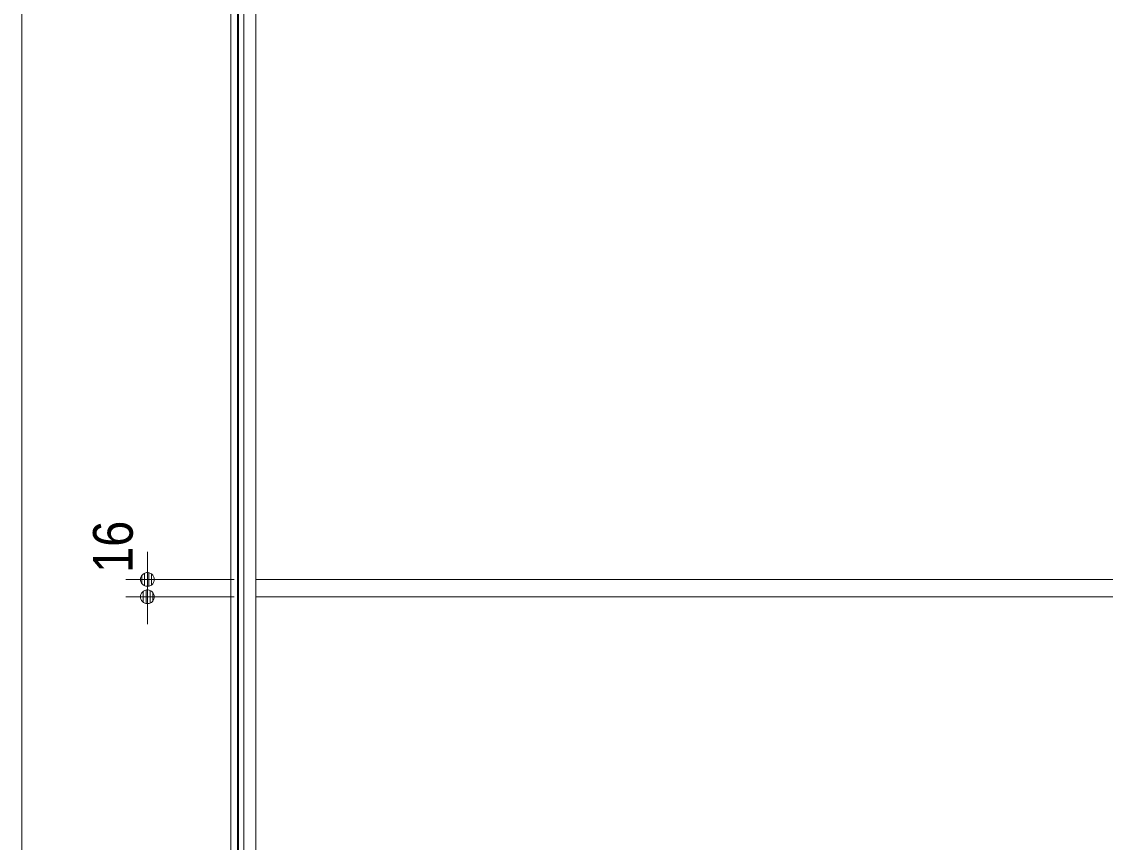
# Model space of a CAD drawing. Units: millimetres, scale not verified. Extents: x -6062 to 6062, y -3045 to 3045.
# Drawn here: x -5788 to -4788, y -653 to 105 of the extents above; entities that cross this region are included whole.
import ezdxf
from ezdxf.enums import TextEntityAlignment as Align

# ---------------------------------------------------------------- set-up
doc = ezdxf.new("R2010")
doc.units = ezdxf.units.MM
doc.header["$LTSCALE"] = 20
for name, color, linetype, lineweight in [('0-1_0', 7, 'Continuous', 9), ('0-3_2寸法-2', 7, 'Continuous', 9), ('0-4_3一般', 7, 'Continuous', 9), ('0-5_1図面枠', 7, 'Continuous', 9)]:
    doc.layers.add(name, color=color, linetype=linetype, lineweight=lineweight)
doc.styles.add('ＭＳ Ｐゴシック', font='')
doc.styles.get('ＭＳ Ｐゴシック').set_extended_font_data('MS PGothic')

# ---------------------------------------------------------------- blocks, each defined once
blk = doc.blocks.new('グループ-105')
at = {"layer": '0-5_1図面枠'}
blk.add_lwpolyline([(-80000, 55400), (80000, 55400), (80000, -55400), (-80000, -55400)], close=True, dxfattribs=at)
blk = doc.blocks.new('図面枠')
at = {"layer": '0-5_1図面枠'}
blk.add_blockref('グループ-105', (0, 0), dxfattribs=at)
blk = doc.blocks.new('グループ-109')
at = {"layer": '0-4_3一般'}
for p, q in [((-76000, 7100), (-76000, -38740)), ((-75680, 7050), (-75680, -38740)), ((-75680, -8200), (-52320, -8200)), ((-75680, -8520), (-52320, -8520))]:
    blk.add_line(p, q, dxfattribs=at)
blk = doc.blocks.new('グループ-110')
at = {"layer": '0-4_3一般'}
blk.add_line((-76000, 8000), (-76000, -39000), dxfattribs=at)
blk = doc.blocks.new('グループ-111')
at = {"layer": '0-4_3一般'}
for name in ['グループ-110', 'グループ-109']:
    blk.add_blockref(name, (0, 0), dxfattribs=at)
blk = doc.blocks.new('_Dot')
at = {"layer": '0-1_0'}
for p, q in [((-10, 0), (-20, 0)), ((9.78, 2), (-9.78, 2)), ((7.99, 6), (-7.99, 6)), ((9.16, -3.98), (-9.16, -3.98)), ((6, -7.98), (-6, -7.98))]:
    blk.add_line(p, q, dxfattribs=at)
for points in [[(10, 0), (9.92, 1.25), (9.69, 2.49), (9.3, 3.68), (8.76, 4.82), (8.09, 5.88), (7.29, 6.85), (6.37, 7.71), (5.36, 8.44), (4.26, 9.05), (3.09, 9.51), (1.87, 9.82), (0.63, 9.98), (-0.63, 9.98), (-1.87, 9.82), (-3.09, 9.51), (-4.26, 9.05), (-5.36, 8.44), (-6.37, 7.71), (-7.29, 6.85), (-8.09, 5.88), (-8.76, 4.82), (-9.3, 3.68), (-9.69, 2.49), (-9.92, 1.25), (-10, 0), (0, 0)], [(-10, 0), (-9.92, -1.25), (-9.69, -2.49), (-9.3, -3.68), (-8.76, -4.82), (-8.09, -5.88), (-7.29, -6.85), (-6.37, -7.71), (-5.36, -8.44), (-4.26, -9.05), (-3.09, -9.51), (-1.87, -9.82), (-0.63, -9.98), (0.63, -9.98), (1.87, -9.82), (3.09, -9.51), (4.26, -9.05), (5.36, -8.44), (6.37, -7.71), (7.29, -6.85), (8.09, -5.88), (8.76, -4.82), (9.3, -3.68), (9.69, -2.49), (9.92, -1.25), (10, 0), (0, 0)]]:
    blk.add_lwpolyline(points, close=True, dxfattribs=at)
blk = doc.blocks.new('グループ-112')
at = {"layer": '0-4_3一般'}
blk.add_line((-76020, -39000), (-76020, 8000), dxfattribs=at)
blk.add_lwpolyline([(-76140, 8000), (-75900, 8000), (-75900, -39000), (-76140, -39000)], close=True, dxfattribs=at)

msp = doc.modelspace()

# ---------------------------------------------------------------- linework, layer by layer
at = {"layer": '0-3_2寸法-2'}
for p, q in [((-5671.5, -397.29), (-5671.5, -384.58)), ((-5591.5, -410), (-5691.5, -410)), ((-5671.5, -426), (-5671.5, -410)), ((-5591.5, -426), (-5691.5, -426)), ((-5671.5, -438.71), (-5671.5, -451.42))]:
    msp.add_line(p, q, dxfattribs=at)

# ---------------------------------------------------------------- block references
at = {"layer": '0-3_2寸法-2', "xscale": 0.6356201, "yscale": 0.6356201}
for p, rotation in [((-5671.5, -410), 270), ((-5671.5, -426), 90)]:
    msp.add_blockref('_Dot', p, dxfattribs=dict(at, rotation=rotation))
at = {"layer": '0-4_3一般', "xscale": 0.05, "yscale": 0.05}
for name in ['グループ-111', 'グループ-112']:
    msp.add_blockref(name, (-1787.5, 0), dxfattribs=at)
at = {"layer": '0-5_1図面枠', "xscale": 0.05, "yscale": 0.05}
msp.add_blockref('図面枠', (-1787.5, 0), dxfattribs=at)

# ---------------------------------------------------------------- texts
at = {"layer": '0-3_2寸法-2', "style": 'ＭＳ Ｐゴシック', "width": 0.9}
msp.add_text('16', height=36.66, rotation=90, dxfattribs=at).set_placement((-5673.98, -403.9), align=Align.BOTTOM_LEFT)

doc.saveas('drawing.dxf')
